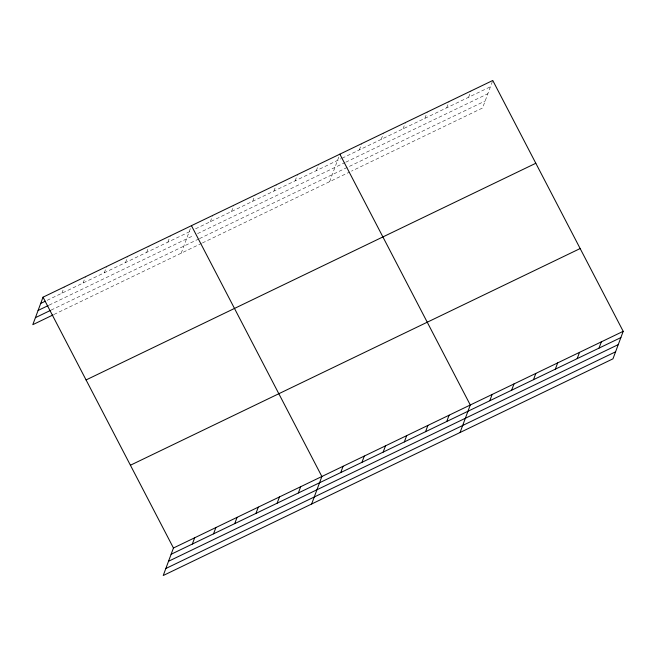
<?xml version="1.0" encoding="UTF-8"?>
<svg xmlns="http://www.w3.org/2000/svg" width="656" height="656" viewBox="0 0 656 656"><rect width="100%" height="100%" fill="white"/><g stroke="black" fill="none" stroke-linecap="round" stroke-linejoin="round"><path stroke-width="0.49" stroke-dasharray="3.28 2.46" d="M61.902 293.224L64.231 286.959M83.107 283.007L85.436 276.742M104.304 272.789L106.633 266.525M125.509 262.572L127.838 256.316M146.714 252.355L149.043 246.098M167.911 242.146L170.24 235.881M181.212 253.175L191.109 226.558M210.322 221.712L212.651 215.447M231.519 211.494L233.848 205.238M252.724 201.285L255.053 195.021M273.921 191.068L276.25 184.803M295.126 180.851L297.455 174.586M316.331 170.634L318.66 164.377M329.632 181.663L339.857 154.16M359.373 149.896L361.702 143.631M381.218 139.375L383.547 133.111M403.063 128.847L405.392 122.582M424.908 118.318L427.236 112.061M446.752 107.797L449.081 101.532M468.597 97.268L470.926 91.012M492.443 81.377L482.545 107.994L351.477 171.142M47.15 300.325L191.88 230.592M195.57 228.821L341.169 158.67M342.079 158.227L490.442 86.748M49.159 305.114L193.881 235.389M197.571 233.61L344.933 162.606M345.843 162.171L487.834 93.759M51.078 310.116L198.571 239.055M199.49 238.612L485.153 100.983M54.005 314.462L201.499 243.401M202.417 242.958L349.656 172.02"/><path stroke-width="0.98" d="M623.2 331.321L173.455 548.006L163.229 575.517L612.966 358.824L623.2 331.321L492.771 80.483L43.034 297.176L32.8 324.679L53.079 314.905M192.331 544.054L194.66 537.797M213.536 533.845L215.865 527.58M234.733 523.627L237.062 517.363M255.938 513.41L258.267 507.145M277.135 503.193L279.464 496.928M298.341 492.976L300.669 486.719M311.641 504.005L321.875 476.502L191.445 225.664M340.743 472.55L343.072 466.285M361.948 462.332L364.277 456.068M383.153 452.115L385.482 445.859M404.35 441.906L406.679 435.641M425.555 431.689L427.884 425.424M446.752 421.472L449.089 415.207M460.061 432.501L470.286 404.998L339.857 154.16M489.802 400.734L492.131 394.469M511.647 390.205L513.976 383.949M533.492 379.685L535.821 373.42M555.337 369.156L557.666 362.899M577.182 358.635L579.51 352.37M599.026 348.106L601.355 341.842M40.697 303.433L45.313 301.211M38.097 310.444L48.232 305.557M35.408 317.668L50.159 310.559M86.067 379.947L535.813 163.262M130.413 465.235L580.158 248.542M171.126 554.271L620.871 337.586M168.518 561.282L618.264 344.597M165.837 568.506L615.574 351.813M43.034 297.176L173.455 548.006"/></g></svg>
